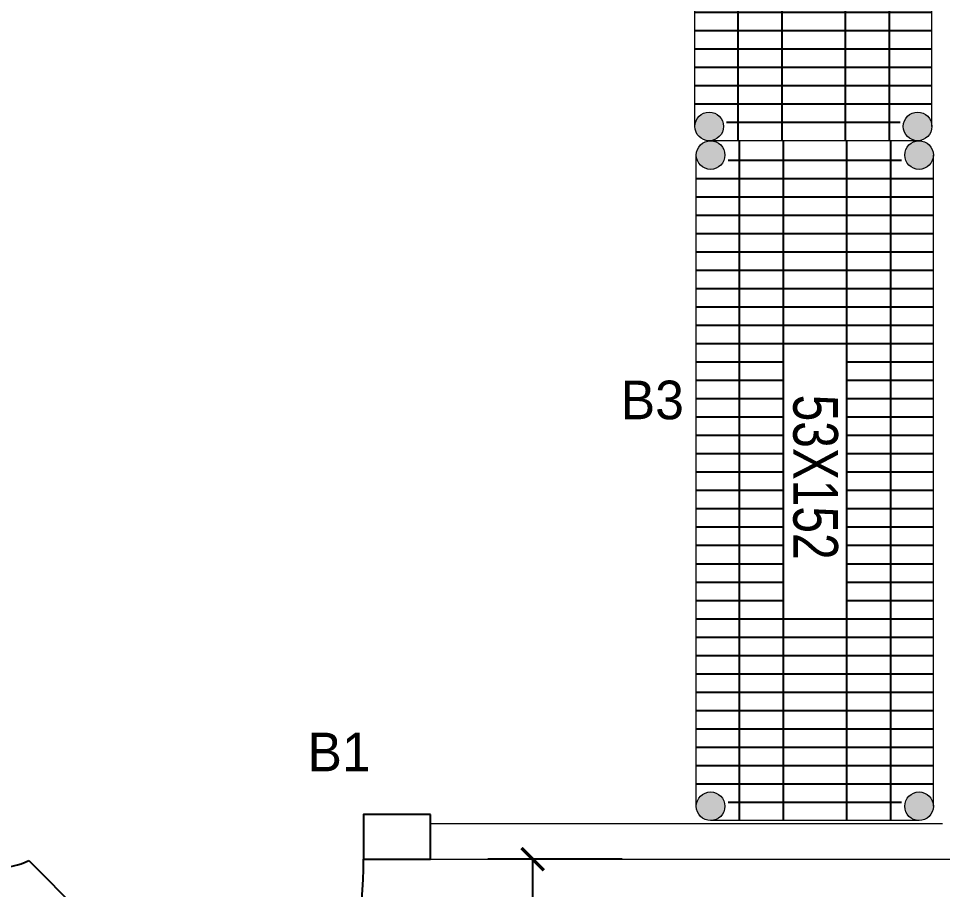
# Model space of a CAD drawing. Header units: centimetres. Extents: x 54005 to 61405, y 90310 to 94744.
# Drawn here: x 57435.3 to 57641.9, y 91239.8 to 91434.6 of the extents above; entities that cross this region are included whole.
import ezdxf
from ezdxf.enums import TextEntityAlignment as Align

# ---------------------------------------------------------------- set-up
doc = ezdxf.new("R2010")
doc.units = ezdxf.units.CM
doc.header["$LTSCALE"] = 25
doc.linetypes.add('DASHED', pattern=[19.05, 12.7, -6.35])
doc.layers.get('0').update_dxf_attribs({"lineweight": 0})
doc.layers.get('Defpoints').update_dxf_attribs({"color": 115, "lineweight": 0})
doc.layers.add('continious2', color=253, linetype='Continuous', lineweight=25)
doc.layers.add('ÖLCULENDIRME', color=115, linetype='Continuous', lineweight=5)
doc.layers.add('Kıtc-002 Çizgi', color=7, linetype='Continuous')
doc.layers.add('Kıtc-034 Soğuk Oda', color=1, linetype='Continuous')
doc.styles.get("Standard").update_dxf_attribs({"font": 'arial.ttf'})
doc.styles.add('style1', font='turkce.shx', dxfattribs={"height": 100})
doc.styles.add('TAKSİM', font='GOTHIC.TTF', dxfattribs={"height": 20})
doc.dimstyles.new('iç ölçü le', dxfattribs={"dimtxt": 10, "dimasz": 5, "dimexe": 10, "dimexo": 10, "dimgap": 0.09, "dimtad": 1, "dimdec": 0, "dimzin": 0, "dimdsep": 46, "dimtxsty": 'Standard', "dimblk": 'ARCHTICK', "dimcen": 0.09, "dimclrt": 7, "dimadec": 0, "dimazin": 0, "dimtfac": 1, "dimtdec": 0, "dimtofl": 0, "dimtmove": 0, "dimatfit": 3, "dimldrblk": 'DOT', "dimfxl": 20, "dimfxlon": 1, "dimtolj": 1, "dimtzin": 0, "dimarcsym": 0})

# ---------------------------------------------------------------- blocks, each defined once
blk = doc.blocks.new('A$C60E3056A')
at = {"layer": 'Kıtc-034 Soğuk Oda', "color": 3}
blk.add_line((13.32, 80.05), (13.32, 9.95), dxfattribs=at)
for points in [[(1.83, 0), (3.83, 0), (3.83, 90), (1.83, 90)], [(1.44, 3.03), (0, 3.03), (0, 15.75), (1.44, 15.75)]]:
    blk.add_lwpolyline(points, close=True, dxfattribs=at)
for centre, radius, start, end in [((17.93, 93.95), 14.65, 195.6381, 251.6489), ((17.17, 61.16), 14, 196.3254, 253.6365), ((17.17, 28.84), 14, 106.3635, 163.6746), ((17.93, -3.95), 14.65, 108.3511, 164.3619)]:
    blk.add_arc(centre, radius, start, end, dxfattribs=at)
blk = doc.blocks.new('A$C4A7C2E03')
at = {"layer": 'Kıtc-034 Soğuk Oda', "color": 254}
blk.add_line((80.05, 0), (9.95, 0), dxfattribs=at)
for points in [[(3.03, 11.89), (3.03, 13.32), (15.75, 13.32), (15.75, 11.89)], [(0, 11.49), (0, 9.49), (90, 9.49), (90, 11.49)]]:
    blk.add_lwpolyline(points, close=True, dxfattribs=at)
for centre, radius, start, end in [((-3.95, -4.61), 14.65, 18.3511, 74.3619), ((28.84, -3.84), 14, 16.3635, 73.6746), ((61.16, -3.84), 14, 106.3254, 163.6365), ((93.95, -4.61), 14.65, 105.6381, 161.6489)]:
    blk.add_arc(centre, radius, start, end, dxfattribs=at)
blk = doc.blocks.new('A$C65962AFD')
at = {"color": 3}
blk.add_wipeout([(90.69, 105), (90.69, 15), (100.69, 15), (100.69, 105)], dxfattribs=at).dxf.layer = 'Kıtc-034 Soğuk Oda'
at = {"layer": 'Kıtc-002 Çizgi', "color": 254, "linetype": 'DASHED'}
blk.add_arc((89.46, 104.46), 89.47, 180.9342, 270.7837, dxfattribs=at)
at = {"layer": 'Kıtc-034 Soğuk Oda'}
for points in [[(100.69, 105), (100.69, 120), (90.69, 120), (90.69, 105)], [(100.69, 0), (100.69, 15), (90.69, 15), (90.69, 0)]]:
    blk.add_lwpolyline(points, close=True, dxfattribs=at)
at = {"layer": 'Kıtc-002 Çizgi'}
blk.add_blockref('A$C4A7C2E03', (0, 94.09), dxfattribs=at)
at = {"layer": 'Kıtc-002 Çizgi', "rotation": 315}
blk.add_blockref('A$C60E3056A', (24.34, 42.65), dxfattribs=at)
blk = doc.blocks.new('53x152 tel')
at = {"lineweight": -2}
h = blk.add_hatch(color=256, dxfattribs=at)
h.paths.add_polyline_path([(3.2, 46.6, 1), (-3.2, 46.6, 1)])
h.paths.add_polyline_path([(-3.2, 0, 1), (3.2, 0, 1)])
h = blk.add_hatch(color=256, dxfattribs=at)
h.paths.add_polyline_path([(142.4, 46.6, 1), (148.8, 46.6, 1)])
h.paths.add_polyline_path([(142.4, 0, 1), (148.8, 0, 1)])
for p, q in [((145.6, 49.8), (0, 49.8)), ((-3.2, 46.59), (-3.2, 0)), ((148.8, 46.59), (148.8, 0)), ((145.6, -3.2), (0, -3.2))]:
    blk.add_line(p, q)
for centre in [(0, 46.6), (145.6, 46.6), (0, 0), (145.6, 0)]:
    blk.add_circle(centre, 3.2)
at = {"layer": 'continious2'}
for p, q in [((5.33, 49.8), (5.33, -3.2)), ((9.43, 49.8), (9.43, -3.2)), ((13.53, 49.8), (13.53, -3.2)), ((17.63, 49.8), (17.63, -3.2)), ((21.73, 49.8), (21.73, -3.2)), ((25.83, 49.8), (25.83, -3.2)), ((29.93, 49.8), (29.93, -3.2)), ((34.03, 49.8), (34.03, -3.2)), ((38.13, 49.8), (38.13, -3.2)), ((42.23, 49.8), (42.23, -3.2)), ((46.33, 49.8), (46.33, 30.38)), ((50.43, 49.8), (50.43, 30.38)), ((54.53, 49.8), (54.53, 30.38)), ((58.63, 49.8), (58.63, 30.38)), ((62.73, 49.8), (62.73, 30.38)), ((66.83, 49.8), (66.83, 30.38)), ((70.93, 49.8), (70.93, 30.38)), ((75.03, 49.8), (75.03, 30.38)), ((79.13, 49.8), (79.13, 30.38)), ((83.23, 49.8), (83.23, 30.38)), ((87.33, 49.8), (87.33, 30.38)), ((91.43, 49.8), (91.43, 30.38)), ((95.53, 49.8), (95.53, 30.38)), ((99.63, 49.8), (99.63, 30.38)), ((103.73, 49.8), (103.73, -3.2)), ((107.83, 49.8), (107.83, -3.2)), ((111.93, 49.8), (111.93, -3.2)), ((116.03, 49.8), (116.03, -3.2)), ((120.13, 49.8), (120.13, -3.2)), ((124.23, 49.8), (124.23, -3.2)), ((128.33, 49.8), (128.33, -3.2)), ((132.43, 49.8), (132.43, -3.2)), ((136.53, 49.8), (136.53, -3.2)), ((140.63, 49.8), (140.63, -3.2)), ((1.23, 42.71), (1.23, 3.89)), ((144.73, 42.71), (144.73, 3.89)), ((-3.2, 40.23), (148.8, 40.23)), ((-3.2, 30.38), (148.8, 30.38)), ((-3.2, 16.21), (148.8, 16.21)), ((46.33, 16.21), (46.33, -3.2)), ((50.43, 16.21), (50.43, -3.2)), ((54.53, 16.21), (54.53, -3.2)), ((58.63, 16.21), (58.63, -3.2)), ((62.73, 16.21), (62.73, -3.2)), ((66.83, 16.21), (66.83, -3.2)), ((70.93, 16.21), (70.93, -3.2)), ((75.03, 16.21), (75.03, -3.2)), ((79.13, 16.21), (79.13, -3.2)), ((83.23, 16.21), (83.23, -3.2)), ((87.33, 16.21), (87.33, -3.2)), ((91.43, 16.21), (91.43, -3.2)), ((95.53, 16.21), (95.53, -3.2)), ((99.63, 16.21), (99.63, -3.2)), ((-3.2, 6.37), (148.8, 6.37))]:
    blk.add_line(p, q, dxfattribs=at)
at = {"style": 'style1', "width": 0.8}
blk.add_text('53X152', height=10, dxfattribs=at).set_placement((53.57, 18.48))
blk = doc.blocks.new('_ArchTick')
at = {"color": 0, "linetype": 'ByBlock', "const_width": 0.15}
blk.add_lwpolyline([(-0.5, -0.5), (0.5, 0.5)], dxfattribs=at)
blk = doc.blocks.new('*D214')
at = {"layer": 'Defpoints', "color": 0, "transparency": 16777216}
for p in [(57647.65, 91246.61), (57550.24, 90981.61), (57716.89, 90981.61)]:
    blk.add_point(p, dxfattribs=at)
at = {"layer": 'ÖLCULENDIRME', "color": 0, "lineweight": -2, "transparency": 16777216}
for p, q in [((57570.24, 91246.61), (57540.24, 91246.61)), ((57550.24, 91246.61), (57550.24, 90981.61)), ((57570.24, 90981.61), (57540.24, 90981.61))]:
    blk.add_line(p, q, dxfattribs=at)
at = {"layer": 'ÖLCULENDIRME', "color": 0, "lineweight": -2, "transparency": 16777216, "xscale": 5, "yscale": 5, "zscale": 5}
for p, rotation in [((57550.24, 91246.61), 90), ((57550.24, 90981.61), 270)]:
    blk.add_blockref('_ArchTick', p, dxfattribs=dict(at, rotation=rotation))
at = {"layer": 'ÖLCULENDIRME', "color": 7, "transparency": 16777216, "insert": (57542.49, 91114.11), "char_height": 15, "attachment_point": 5, "rotation": 90}
blk.add_mtext('\\A1;265', dxfattribs=at)
blk = doc.blocks.new('_Dot')
at = {"color": 0, "linetype": 'ByBlock', "lineweight": -2}
blk.add_line((-0.5, 0), (-1, 0), dxfattribs=at)
at = {"color": 0, "linetype": 'ByBlock', "const_width": 0.5}
blk.add_lwpolyline([(-0.25, 0, 1), (0.25, 0, 1)], format="xyb", close=True, dxfattribs=at)

msp = doc.modelspace()

# ---------------------------------------------------------------- linework, layer by layer
at = {"layer": 'ÖLCULENDIRME'}
for p, q in [((57527.39, 91254.61), (57527.39, 91246.61)), ((57527.39, 91254.61), (57641.89, 91254.61)), ((57527.39, 91246.61), (57750.39, 91246.61))]:
    msp.add_line(p, q, dxfattribs=at)

# ---------------------------------------------------------------- block references
at = {"lineweight": -2, "rotation": 270}
for p in [(57589.72, 91556.02), (57590.04, 91404.02)]:
    msp.add_blockref('53x152 tel', p, dxfattribs=at)

# ---------------------------------------------------------------- texts
at = {"style": 'TAKSİM'}
for s, p in [('B3', (57577, 91344.95)), ('B1', (57506.96, 91266.24))]:
    msp.add_text(s, height=8.64, dxfattribs=at).set_placement(p, align=Align.CENTER)

# ---------------------------------------------------------------- dimensions: what is measured, and where the dimension line sits
at = {"layer": 'ÖLCULENDIRME'}
dim = msp.add_linear_dim(base=(57550.24, 90981.61), p1=(57647.65, 91246.61), p2=(57716.89, 90981.61), angle=90, dimstyle='iç ölçü le', override={"dimtxt": 15, "dimarcsym": 1}, dxfattribs=at)
dim.commit()
dim.dimension.update_dxf_attribs({"geometry": '*D214', "text_midpoint": (57542.49, 91114.11)})

# ---------------------------------------------------------------- next in the draw order: block references
at = {"layer": 'Kıtc-034 Soğuk Oda', "rotation": 90.00013982084795}
msp.add_blockref('A$C65962AFD', (57527.39, 91155.93), dxfattribs=at)

doc.saveas('drawing.dxf')
